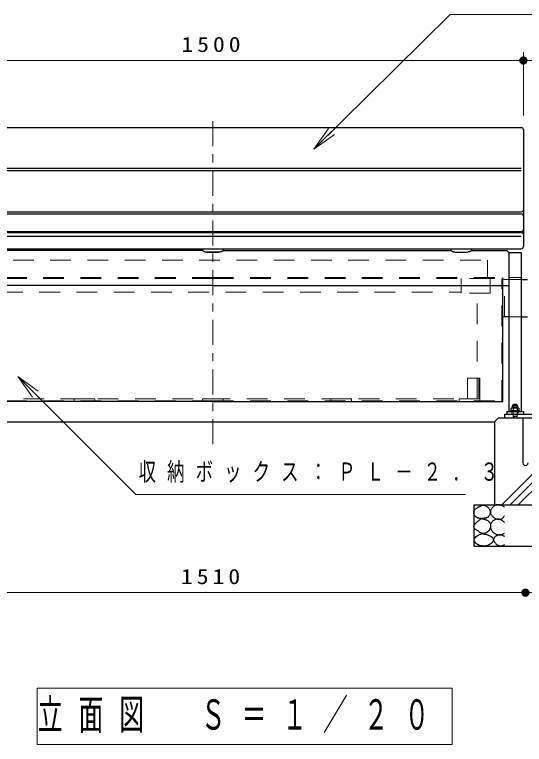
# Model space of a CAD drawing. Units: millimetres on the paper, scale 1:20. Extents: x -365 to 27, y 0 to 257.
# Drawn here: x -304.9 to -243.3, y 69.2 to 157.3 of the extents above; entities that cross this region are included whole.
import ezdxf

# ---------------------------------------------------------------- set-up
doc = ezdxf.new("R2010")
doc.units = ezdxf.units.MM
doc.linetypes.add('USER1', pattern=[4.5, 2.5, -2])
doc.linetypes.add('USER2', pattern=[6, 3, -1, 1, -1])
doc.layers.add('1_20', color=7, linetype='Continuous', lineweight=25)
doc.styles.add('ＭＳ ゴシック', font='')
doc.styles.get('ＭＳ ゴシック').set_extended_font_data('MS Gothic')

# ---------------------------------------------------------------- blocks, each defined once
blk = doc.blocks.new('filled_dot')
at = {"color": 0, "linetype": 'Continuous', "lineweight": -2, "const_width": 1.25}
blk.add_lwpolyline([(-0.625, 0, 1), (0.625, 0, 1)], format="xyb", close=True, dxfattribs=at)

msp = doc.modelspace()

# ---------------------------------------------------------------- linework, layer by layer
at = {"layer": '1_20', "lineweight": 13}
for p, q in [((-243.407, 145.163), (-243.407, 152.808)), ((-243.407, 145.163), (-243.407, 152.808)), ((-321.407, 151.808), (-240.407, 151.808)), ((-246.407, 151.808), (-235.657, 151.808)), ((-268.722, 141.114), (-266.937, 143.577)), ((-268.722, 141.114), (-266.586, 143.221)), ((-266.235, 142.865), (-268.722, 141.114)), ((-302.707, 111.163), (-304.475, 113.638)), ((-304.475, 113.638), (-302, 111.87)), ((-304.475, 113.638), (-302.354, 111.517)), ((-246.002, 98.162), (-239.407, 104.756)), ((-245.012, 98.162), (-239.407, 103.766)), ((-244.022, 98.162), (-239.407, 102.777)), ((-240.157, 87.552), (-321.657, 87.552)), ((-302.133, 76.033), (-302.133, 69.227)), ((-251.993, 76.033), (-302.133, 76.033)), ((-251.993, 69.227), (-251.993, 76.033)), ((-302.133, 69.227), (-251.993, 69.227))]:
    msp.add_line(p, q, dxfattribs=at)
at = {"layer": '1_20', "linetype": 'USER2', "lineweight": 13}
msp.add_line((-280.907, 105.482), (-280.907, 145.465), dxfattribs=at)
at = {"layer": '1_20'}
for p, q in [((-318.157, 143.701), (-243.657, 143.701)), ((-243.407, 143.451), (-243.407, 133.03)), ((-318.157, 138.804), (-243.657, 138.804)), ((-318.157, 138.527), (-243.657, 138.527)), ((-318.157, 133.544), (-243.657, 133.544)), ((-318.157, 133.28), (-243.657, 133.28)), ((-243.407, 133.03), (-243.407, 130.788)), ((-318.157, 131.148), (-243.657, 131.148)), ((-318.157, 131.038), (-243.657, 131.038)), ((-318.157, 130.575), (-243.657, 130.575)), ((-243.407, 130.788), (-243.407, 129.331)), ((-318.157, 129.081), (-243.657, 129.081)), ((-282.142, 128.87), (-309.672, 128.87)), ((-282.157, 128.93), (-282.157, 129.081)), ((-280.157, 128.68), (-281.657, 128.68)), ((-281.657, 128.68), (-280.157, 128.68)), ((-279.672, 128.87), (-252.142, 128.87)), ((-279.657, 128.93), (-279.657, 129.081)), ((-251.657, 128.68), (-250.157, 128.68)), ((-249.672, 128.87), (-245.407, 128.87)), ((-245.157, 128.62), (-245.407, 128.87)), ((-245.157, 128.62), (-245.157, 124.82)), ((-245.157, 128.612), (-243.657, 128.612)), ((-245.157, 128.487), (-245.157, 109.412)), ((-243.657, 128.612), (-243.657, 109.412)), ((-243.657, 125.362), (-242.907, 125.362)), ((-280.907, 124.62), (-316.657, 124.62)), ((-280.907, 124.62), (-245.157, 124.62)), ((-245.157, 120.862), (-245.907, 120.862)), ((-243.657, 120.862), (-242.907, 120.862)), ((-245.407, 109.412), (-243.407, 109.412)), ((-245.407, 109.412), (-245.407, 109.112)), ((-244.932, 109.412), (-244.932, 109.512)), ((-244.932, 109.512), (-243.882, 109.512)), ((-244.932, 109.412), (-243.882, 109.412)), ((-244.831, 109.837), (-244.897, 109.799)), ((-244.897, 109.55), (-244.897, 109.799)), ((-244.831, 109.512), (-244.897, 109.55)), ((-243.983, 109.837), (-244.831, 109.837)), ((-243.983, 109.512), (-244.831, 109.512)), ((-244.07, 109.912), (-244.745, 109.912)), ((-244.652, 109.799), (-244.652, 109.55)), ((-244.162, 109.799), (-244.162, 109.55)), ((-243.983, 109.837), (-243.917, 109.799)), ((-243.983, 109.512), (-243.917, 109.55)), ((-243.917, 109.55), (-243.917, 109.799)), ((-243.882, 109.512), (-243.882, 109.412)), ((-243.407, 109.412), (-243.407, 109.112)), ((-246.407, 108.662), (-239.907, 108.662)), ((-245.407, 109.112), (-243.407, 109.112)), ((-243.475, 108.662), (-243.475, 103.23)), ((-314.907, 108.162), (-246.907, 108.162)), ((-246.907, 108.162), (-246.907, 98.162)), ((-249.407, 98.162), (-236.907, 98.162)), ((-249.407, 98.162), (-249.407, 93.162)), ((-249.407, 93.162), (-236.907, 93.162))]:
    msp.add_line(p, q, dxfattribs=at)
at = {"layer": '1_20', "linetype": 'USER1', "lineweight": 13}
for p, q in [((-314.057, 127.702), (-247.757, 127.702)), ((-247.757, 125.502), (-247.757, 127.702)), ((-250.932, 125.502), (-250.932, 123.702)), ((-247.432, 125.502), (-250.932, 125.502)), ((-247.432, 125.502), (-247.432, 123.702)), ((-245.907, 125.612), (-245.907, 124.62)), ((-245.157, 125.612), (-243.657, 125.612)), ((-310.882, 123.852), (-250.932, 123.852)), ((-247.432, 123.702), (-250.932, 123.702)), ((-249.007, 110.952), (-249.007, 123.702)), ((-312.807, 110.952), (-249.007, 110.952)), ((-244.782, 109.412), (-244.782, 109.112)), ((-244.032, 109.412), (-244.032, 109.112))]:
    msp.add_line(p, q, dxfattribs=at)
at = {"layer": '1_20', "color": 4, "linetype": 'USER1', "lineweight": 13}
for p, q in [((-280.907, 125.612), (-315.907, 125.612)), ((-280.907, 125.497), (-315.792, 125.497)), ((-280.907, 125.612), (-245.907, 125.612)), ((-280.907, 125.497), (-246.022, 125.497)), ((-246.907, 125.497), (-246.907, 125.612)), ((-246.022, 110.727), (-246.022, 125.497)), ((-245.907, 125.362), (-239.907, 125.362)), ((-245.682, 120.862), (-245.682, 125.362)), ((-245.907, 120.862), (-239.907, 120.862)), ((-250.157, 113.452), (-248.657, 113.452)), ((-250.157, 110.952), (-250.157, 113.452)), ((-248.807, 110.952), (-248.807, 113.452)), ((-248.657, 110.952), (-248.657, 113.452)), ((-280.907, 110.727), (-315.792, 110.727)), ((-295.157, 110.952), (-297.657, 110.952)), ((-297.657, 110.952), (-297.657, 110.727)), ((-295.157, 110.952), (-295.157, 110.727)), ((-280.907, 110.952), (-282.157, 110.952)), ((-282.157, 110.952), (-282.157, 110.727)), ((-280.907, 110.952), (-279.657, 110.952)), ((-280.907, 110.727), (-246.022, 110.727)), ((-279.657, 110.952), (-279.657, 110.727)), ((-266.657, 110.952), (-264.157, 110.952)), ((-266.657, 110.952), (-266.657, 110.727)), ((-264.157, 110.952), (-264.157, 110.727)), ((-251.157, 110.952), (-248.657, 110.952)), ((-251.157, 110.952), (-251.157, 110.727)), ((-248.657, 110.952), (-248.657, 110.727)), ((-246.907, 110.612), (-246.907, 110.727))]:
    msp.add_line(p, q, dxfattribs=at)
at = {"layer": '1_20', "color": 4}
for p, q in [((-245.907, 110.612), (-245.907, 124.62)), ((-280.907, 110.612), (-315.907, 110.612)), ((-280.907, 110.612), (-245.907, 110.612))]:
    msp.add_line(p, q, dxfattribs=at)
at = {"layer": '1_20', "color": 2, "linetype": 'USER1', "lineweight": 13}
for p, q in [((-244.657, 110.012), (-244.557, 110.112)), ((-244.657, 108.712), (-244.657, 110.012)), ((-244.557, 110.112), (-244.257, 110.112)), ((-244.157, 110.012), (-244.257, 110.112)), ((-244.157, 108.712), (-244.157, 110.012))]:
    msp.add_line(p, q, dxfattribs=at)
at = {"layer": '1_20', "color": 70}
msp.add_line((-246.407, 108.662), (-246.907, 108.162), dxfattribs=at)
at = {"layer": '1_20', "color": 2}
for p, q in [((-245.657, 109.112), (-244.657, 109.112)), ((-245.657, 108.662), (-245.657, 109.112)), ((-245.657, 108.662), (-240.157, 108.662)), ((-244.657, 108.862), (-244.157, 108.862)), ((-244.157, 109.112), (-241.457, 109.112))]:
    msp.add_line(p, q, dxfattribs=at)
at = {"layer": '1_20', "color": 2, "lineweight": 13}
msp.add_line((-244.5, 108.662), (-244.5, 108.862), dxfattribs=at)
at = {"layer": '1_20', "lineweight": 13}
for points in [[(-268.722, 141.114), (-252.258, 157.349), (-219.38, 157.349)], [(-304.475, 113.638), (-290.225, 99.388), (-250.41, 99.388)]]:
    msp.add_lwpolyline(points, dxfattribs=at)
at = {"layer": '1_20'}
for points in [[(-282.157, 128.93), (-282.151, 128.891), (-282.133, 128.853), (-282.103, 128.817), (-282.062, 128.784), (-282.011, 128.754), (-281.951, 128.728), (-281.884, 128.708), (-281.812, 128.693), (-281.735, 128.684), (-281.657, 128.68)], [(-282.157, 128.93), (-282.151, 128.891), (-282.133, 128.853), (-282.103, 128.817), (-282.062, 128.784), (-282.011, 128.754), (-281.951, 128.728), (-281.884, 128.708), (-281.812, 128.693), (-281.735, 128.684), (-281.657, 128.68)], [(-279.657, 128.93), (-279.663, 128.891), (-279.681, 128.853), (-279.712, 128.817), (-279.752, 128.784), (-279.803, 128.754), (-279.863, 128.728), (-279.93, 128.708), (-280.002, 128.693), (-280.079, 128.684), (-280.157, 128.68)], [(-279.657, 128.93), (-279.663, 128.891), (-279.681, 128.853), (-279.712, 128.817), (-279.752, 128.784), (-279.803, 128.754), (-279.863, 128.728), (-279.93, 128.708), (-280.002, 128.693), (-280.079, 128.684), (-280.157, 128.68)], [(-252.157, 128.93), (-252.151, 128.891), (-252.133, 128.853), (-252.103, 128.817), (-252.062, 128.784), (-252.011, 128.754), (-251.951, 128.728), (-251.884, 128.708), (-251.812, 128.693), (-251.735, 128.684), (-251.657, 128.68)], [(-249.657, 128.93), (-249.663, 128.891), (-249.681, 128.853), (-249.712, 128.817), (-249.752, 128.784), (-249.803, 128.754), (-249.863, 128.728), (-249.93, 128.708), (-250.002, 128.693), (-250.079, 128.684), (-250.157, 128.68)]]:
    msp.add_lwpolyline(points, dxfattribs=at)
for centre, radius, start, end in [((-243.657, 143.451), 0.25, 0, 90), ((-243.657, 133.794), 0.25, 270, 0), ((-243.657, 133.03), 0.25, 0, 90), ((-243.657, 131.398), 0.25, 270, 0), ((-243.657, 130.788), 0.25, 0, 90), ((-243.657, 129.331), 0.25, 270, 0), ((-244.407, 109.912), 0.375, 0.00001, 180), ((-244.831, 109.394), 0.443, 66.13495, 89.99996), ((-244.831, 109.955), 0.443, 270.00003, 293.86506), ((-244.745, 109.837), 0.075, 90, 180), ((-244.407, 109.026), 0.811, 72.41195, 107.58808), ((-244.407, 110.323), 0.811, 252.41194, 287.58807), ((-243.983, 109.394), 0.443, 90.00002, 113.86508), ((-243.983, 109.955), 0.443, 246.13494, 270), ((-244.07, 109.837), 0.075, 0, 90), ((-243.157, 103.23), 0.318, 179.99998, 0.00001)]:
    msp.add_arc(centre, radius, start, end, dxfattribs=at)
at = {"layer": '1_20', "linetype": 'USER1', "lineweight": 13}
msp.add_arc((-244.407, 109.912), 0.325, 0.00001, 180, dxfattribs=at)
at = {"layer": '1_20'}
for points, knots in [([(-248.285, 98.132), (-248.33, 98.118), (-248.375, 98.104), (-248.42, 98.088), (-248.464, 98.071), (-248.507, 98.052), (-248.55, 98.033), (-248.593, 98.013), (-248.636, 97.992), (-248.678, 97.97), (-248.719, 97.948), (-248.761, 97.924), (-248.802, 97.901), (-248.843, 97.877), (-248.883, 97.853), (-248.923, 97.828), (-248.964, 97.803), (-249.004, 97.779), (-249.043, 97.752), (-249.083, 97.726), (-249.122, 97.699), (-249.159, 97.67), (-249.195, 97.64), (-249.232, 97.609), (-249.264, 97.575), (-249.296, 97.54), (-249.327, 97.503), (-249.35, 97.462), (-249.372, 97.421), (-249.391, 97.376), (-249.4, 97.33), (-249.409, 97.284), (-249.408, 97.235), (-249.404, 97.189), (-249.399, 97.142), (-249.387, 97.095), (-249.373, 97.05), (-249.358, 97.006), (-249.338, 96.962), (-249.316, 96.921), (-249.294, 96.879), (-249.267, 96.839), (-249.238, 96.802), (-249.209, 96.765), (-249.177, 96.729), (-249.142, 96.698), (-249.106, 96.667), (-249.067, 96.639), (-249.026, 96.616), (-248.985, 96.593), (-248.941, 96.575), (-248.896, 96.561), (-248.851, 96.547), (-248.804, 96.537), (-248.757, 96.53), (-248.711, 96.523), (-248.663, 96.52), (-248.616, 96.517), (-248.569, 96.514), (-248.522, 96.514), (-248.474, 96.514), (-248.427, 96.514), (-248.38, 96.516), (-248.332, 96.517), (-248.285, 96.518), (-248.238, 96.519), (-248.191, 96.522), (-248.143, 96.525), (-248.096, 96.528), (-248.049, 96.534), (-248.002, 96.541), (-247.955, 96.548), (-247.91, 96.56), (-247.864, 96.572), (-247.818, 96.587), (-247.776, 96.607), (-247.734, 96.628), (-247.693, 96.653), (-247.657, 96.683), (-247.621, 96.713), (-247.589, 96.749), (-247.561, 96.787), (-247.533, 96.825), (-247.509, 96.867), (-247.49, 96.91), (-247.47, 96.952), (-247.454, 96.997), (-247.442, 97.043), (-247.429, 97.088), (-247.421, 97.136), (-247.417, 97.182), (-247.413, 97.229), (-247.412, 97.277), (-247.417, 97.324), (-247.421, 97.371), (-247.43, 97.418), (-247.443, 97.464), (-247.455, 97.509), (-247.472, 97.554), (-247.493, 97.596), (-247.513, 97.638), (-247.538, 97.68), (-247.565, 97.718), (-247.592, 97.756), (-247.624, 97.793), (-247.657, 97.826), (-247.69, 97.859), (-247.727, 97.89), (-247.765, 97.918), (-247.803, 97.946), (-247.843, 97.972), (-247.884, 97.994), (-247.925, 98.017), (-247.969, 98.038), (-248.012, 98.055), (-248.056, 98.073), (-248.101, 98.088), (-248.146, 98.101), (-248.192, 98.114), (-248.238, 98.123), (-248.285, 98.132)], [0, 0, 0, 0, 1, 1, 1, 2, 2, 2, 3, 3, 3, 4, 4, 4, 5, 5, 5, 6, 6, 6, 7, 7, 7, 8, 8, 8, 9, 9, 9, 10, 10, 10, 11, 11, 11, 12, 12, 12, 13, 13, 13, 14, 14, 14, 15, 15, 15, 16, 16, 16, 17, 17, 17, 18, 18, 18, 19, 19, 19, 20, 20, 20, 21, 21, 21, 22, 22, 22, 23, 23, 23, 24, 24, 24, 25, 25, 25, 26, 26, 26, 27, 27, 27, 28, 28, 28, 29, 29, 29, 30, 30, 30, 31, 31, 31, 32, 32, 32, 33, 33, 33, 34, 34, 34, 35, 35, 35, 36, 36, 36, 37, 37, 37, 38, 38, 38, 39, 39, 39, 40, 40, 40, 40]), ([(-245.687, 97.847), (-245.726, 97.879), (-245.766, 97.911), (-245.808, 97.94), (-245.85, 97.969), (-245.894, 97.997), (-245.939, 98.021), (-245.983, 98.045), (-246.03, 98.068), (-246.077, 98.087), (-246.124, 98.106), (-246.173, 98.123), (-246.222, 98.136), (-246.271, 98.149), (-246.322, 98.159), (-246.373, 98.164), (-246.423, 98.169), (-246.475, 98.17), (-246.526, 98.165), (-246.576, 98.161), (-246.627, 98.151), (-246.676, 98.137), (-246.725, 98.123), (-246.773, 98.103), (-246.818, 98.08), (-246.864, 98.058), (-246.908, 98.031), (-246.95, 98.002), (-246.991, 97.972), (-247.031, 97.94), (-247.069, 97.905), (-247.107, 97.871), (-247.143, 97.834), (-247.176, 97.796), (-247.209, 97.757), (-247.24, 97.716), (-247.268, 97.673), (-247.296, 97.63), (-247.321, 97.585), (-247.341, 97.539), (-247.361, 97.492), (-247.378, 97.443), (-247.387, 97.393), (-247.396, 97.343), (-247.4, 97.291), (-247.396, 97.24), (-247.391, 97.19), (-247.378, 97.139), (-247.361, 97.091), (-247.344, 97.044), (-247.32, 96.998), (-247.293, 96.954), (-247.267, 96.911), (-247.235, 96.87), (-247.202, 96.831), (-247.168, 96.793), (-247.132, 96.757), (-247.093, 96.723), (-247.055, 96.689), (-247.015, 96.658), (-246.973, 96.629), (-246.931, 96.6), (-246.887, 96.573), (-246.842, 96.548), (-246.797, 96.524), (-246.751, 96.502), (-246.704, 96.483), (-246.657, 96.463), (-246.608, 96.446), (-246.559, 96.434), (-246.509, 96.421), (-246.459, 96.411), (-246.408, 96.406), (-246.358, 96.401), (-246.305, 96.399), (-246.255, 96.405), (-246.205, 96.41), (-246.153, 96.42), (-246.106, 96.438), (-246.058, 96.455), (-246.012, 96.48), (-245.971, 96.509), (-245.929, 96.538), (-245.891, 96.574), (-245.856, 96.611), (-245.822, 96.648), (-245.791, 96.689), (-245.762, 96.732), (-245.734, 96.774), (-245.71, 96.819), (-245.687, 96.865)], [0, 0, 0, 0, 1, 1, 1, 2, 2, 2, 3, 3, 3, 4, 4, 4, 5, 5, 5, 6, 6, 6, 7, 7, 7, 8, 8, 8, 9, 9, 9, 10, 10, 10, 11, 11, 11, 12, 12, 12, 13, 13, 13, 14, 14, 14, 15, 15, 15, 16, 16, 16, 17, 17, 17, 18, 18, 18, 19, 19, 19, 20, 20, 20, 21, 21, 21, 22, 22, 22, 23, 23, 23, 24, 24, 24, 25, 25, 25, 26, 26, 26, 27, 27, 27, 28, 28, 28, 29, 29, 29, 30, 30, 30, 30]), ([(-248.412, 96.485), (-248.462, 96.462), (-248.513, 96.439), (-248.561, 96.412), (-248.61, 96.386), (-248.657, 96.357), (-248.703, 96.326), (-248.749, 96.296), (-248.794, 96.263), (-248.838, 96.229), (-248.881, 96.195), (-248.924, 96.159), (-248.965, 96.123), (-249.007, 96.086), (-249.048, 96.049), (-249.088, 96.01), (-249.127, 95.972), (-249.166, 95.932), (-249.202, 95.89), (-249.238, 95.848), (-249.274, 95.805), (-249.304, 95.759), (-249.333, 95.712), (-249.364, 95.663), (-249.379, 95.611), (-249.394, 95.56), (-249.404, 95.499), (-249.392, 95.448), (-249.381, 95.397), (-249.345, 95.347), (-249.311, 95.305), (-249.277, 95.263), (-249.231, 95.229), (-249.187, 95.195), (-249.144, 95.16), (-249.097, 95.131), (-249.051, 95.1), (-249.005, 95.069), (-248.957, 95.041), (-248.911, 95.011), (-248.864, 94.981), (-248.818, 94.95), (-248.772, 94.92), (-248.726, 94.889), (-248.68, 94.858), (-248.633, 94.829), (-248.585, 94.801), (-248.538, 94.772), (-248.487, 94.749), (-248.437, 94.726), (-248.385, 94.704), (-248.331, 94.692), (-248.278, 94.681), (-248.221, 94.676), (-248.166, 94.68), (-248.112, 94.685), (-248.057, 94.699), (-248.005, 94.718), (-247.953, 94.736), (-247.903, 94.762), (-247.856, 94.791), (-247.809, 94.819), (-247.764, 94.853), (-247.723, 94.89), (-247.681, 94.926), (-247.642, 94.966), (-247.607, 95.008), (-247.572, 95.051), (-247.539, 95.096), (-247.511, 95.144), (-247.483, 95.191), (-247.459, 95.242), (-247.439, 95.293), (-247.419, 95.344), (-247.402, 95.398), (-247.391, 95.452), (-247.38, 95.506), (-247.373, 95.562), (-247.372, 95.617), (-247.371, 95.672), (-247.374, 95.728), (-247.385, 95.782), (-247.395, 95.836), (-247.411, 95.891), (-247.435, 95.94), (-247.458, 95.99), (-247.489, 96.037), (-247.524, 96.08), (-247.559, 96.122), (-247.6, 96.16), (-247.643, 96.195), (-247.686, 96.229), (-247.734, 96.259), (-247.781, 96.287), (-247.829, 96.314), (-247.88, 96.338), (-247.931, 96.359), (-247.982, 96.381), (-248.034, 96.399), (-248.087, 96.415), (-248.14, 96.431), (-248.194, 96.445), (-248.248, 96.457), (-248.302, 96.468), (-248.357, 96.476), (-248.412, 96.485)], [0, 0, 0, 0, 1, 1, 1, 2, 2, 2, 3, 3, 3, 4, 4, 4, 5, 5, 5, 6, 6, 6, 7, 7, 7, 8, 8, 8, 9, 9, 9, 10, 10, 10, 11, 11, 11, 12, 12, 12, 13, 13, 13, 14, 14, 14, 15, 15, 15, 16, 16, 16, 17, 17, 17, 18, 18, 18, 19, 19, 19, 20, 20, 20, 21, 21, 21, 22, 22, 22, 23, 23, 23, 24, 24, 24, 25, 25, 25, 26, 26, 26, 27, 27, 27, 28, 28, 28, 29, 29, 29, 30, 30, 30, 31, 31, 31, 32, 32, 32, 33, 33, 33, 34, 34, 34, 35, 35, 35, 35]), ([(-245.703, 96.041), (-245.738, 96.077), (-245.774, 96.114), (-245.813, 96.147), (-245.851, 96.181), (-245.891, 96.213), (-245.933, 96.242), (-245.975, 96.271), (-246.019, 96.298), (-246.064, 96.322), (-246.109, 96.346), (-246.155, 96.367), (-246.203, 96.384), (-246.251, 96.402), (-246.301, 96.416), (-246.351, 96.425), (-246.401, 96.434), (-246.452, 96.438), (-246.503, 96.437), (-246.554, 96.436), (-246.605, 96.43), (-246.655, 96.419), (-246.705, 96.409), (-246.754, 96.393), (-246.801, 96.374), (-246.848, 96.355), (-246.894, 96.331), (-246.937, 96.305), (-246.981, 96.278), (-247.023, 96.248), (-247.061, 96.215), (-247.1, 96.182), (-247.137, 96.146), (-247.17, 96.107), (-247.203, 96.069), (-247.234, 96.027), (-247.261, 95.984), (-247.288, 95.941), (-247.312, 95.896), (-247.332, 95.849), (-247.351, 95.802), (-247.368, 95.753), (-247.379, 95.703), (-247.39, 95.654), (-247.397, 95.602), (-247.398, 95.552), (-247.398, 95.501), (-247.394, 95.449), (-247.384, 95.399), (-247.375, 95.349), (-247.359, 95.3), (-247.341, 95.253), (-247.323, 95.205), (-247.3, 95.159), (-247.274, 95.115), (-247.249, 95.071), (-247.219, 95.029), (-247.188, 94.989), (-247.157, 94.948), (-247.122, 94.91), (-247.086, 94.874), (-247.051, 94.838), (-247.012, 94.804), (-246.972, 94.772), (-246.933, 94.74), (-246.891, 94.711), (-246.847, 94.684), (-246.804, 94.657), (-246.759, 94.632), (-246.713, 94.611), (-246.666, 94.59), (-246.619, 94.571), (-246.57, 94.556), (-246.521, 94.542), (-246.471, 94.53), (-246.421, 94.523), (-246.37, 94.516), (-246.319, 94.513), (-246.268, 94.514), (-246.217, 94.516), (-246.166, 94.523), (-246.116, 94.533), (-246.066, 94.544), (-246.017, 94.56), (-245.97, 94.578), (-245.922, 94.596), (-245.876, 94.619), (-245.831, 94.644), (-245.787, 94.668), (-245.745, 94.697), (-245.703, 94.726)], [0, 0, 0, 0, 1, 1, 1, 2, 2, 2, 3, 3, 3, 4, 4, 4, 5, 5, 5, 6, 6, 6, 7, 7, 7, 8, 8, 8, 9, 9, 9, 10, 10, 10, 11, 11, 11, 12, 12, 12, 13, 13, 13, 14, 14, 14, 15, 15, 15, 16, 16, 16, 17, 17, 17, 18, 18, 18, 19, 19, 19, 20, 20, 20, 21, 21, 21, 22, 22, 22, 23, 23, 23, 24, 24, 24, 25, 25, 25, 26, 26, 26, 27, 27, 27, 28, 28, 28, 29, 29, 29, 30, 30, 30, 30]), ([(-248.453, 94.688), (-248.542, 94.645), (-248.632, 94.602), (-248.72, 94.554), (-248.807, 94.506), (-248.894, 94.458), (-248.975, 94.401), (-249.056, 94.344), (-249.143, 94.286), (-249.206, 94.212), (-249.27, 94.139), (-249.343, 94.049), (-249.357, 93.959), (-249.371, 93.87), (-249.334, 93.759), (-249.289, 93.676), (-249.243, 93.594), (-249.159, 93.524), (-249.082, 93.463), (-249.004, 93.403), (-248.914, 93.354), (-248.825, 93.312), (-248.735, 93.271), (-248.639, 93.238), (-248.543, 93.214), (-248.447, 93.19), (-248.347, 93.173), (-248.249, 93.169), (-248.15, 93.164), (-248.049, 93.169), (-247.951, 93.186), (-247.854, 93.203), (-247.757, 93.233), (-247.666, 93.271), (-247.575, 93.309), (-247.485, 93.357), (-247.404, 93.414), (-247.323, 93.471), (-247.243, 93.535), (-247.181, 93.611), (-247.119, 93.687), (-247.05, 93.778), (-247.034, 93.868), (-247.019, 93.958), (-247.041, 94.072), (-247.088, 94.151), (-247.135, 94.229), (-247.233, 94.288), (-247.316, 94.34), (-247.399, 94.393), (-247.494, 94.429), (-247.586, 94.465), (-247.679, 94.502), (-247.774, 94.531), (-247.87, 94.558), (-247.966, 94.586), (-248.063, 94.609), (-248.16, 94.63), (-248.257, 94.652), (-248.355, 94.67), (-248.453, 94.688)], [0, 0, 0, 0, 1, 1, 1, 2, 2, 2, 3, 3, 3, 4, 4, 4, 5, 5, 5, 6, 6, 6, 7, 7, 7, 8, 8, 8, 9, 9, 9, 10, 10, 10, 11, 11, 11, 12, 12, 12, 13, 13, 13, 14, 14, 14, 15, 15, 15, 16, 16, 16, 17, 17, 17, 18, 18, 18, 19, 19, 19, 20, 20, 20, 20]), ([(-245.687, 94.314), (-245.724, 94.339), (-245.761, 94.364), (-245.8, 94.386), (-245.839, 94.408), (-245.879, 94.43), (-245.92, 94.448), (-245.961, 94.465), (-246.003, 94.482), (-246.046, 94.494), (-246.089, 94.506), (-246.133, 94.516), (-246.177, 94.521), (-246.222, 94.526), (-246.267, 94.527), (-246.312, 94.524), (-246.356, 94.521), (-246.401, 94.513), (-246.444, 94.502), (-246.487, 94.491), (-246.53, 94.476), (-246.571, 94.458), (-246.612, 94.441), (-246.652, 94.42), (-246.69, 94.396), (-246.728, 94.373), (-246.765, 94.347), (-246.799, 94.318), (-246.833, 94.289), (-246.866, 94.257), (-246.894, 94.222), (-246.921, 94.187), (-246.948, 94.149), (-246.966, 94.109), (-246.983, 94.069), (-246.997, 94.024), (-247.001, 93.98), (-247.004, 93.936), (-246.997, 93.89), (-246.986, 93.847), (-246.975, 93.804), (-246.955, 93.763), (-246.934, 93.723), (-246.913, 93.684), (-246.887, 93.647), (-246.861, 93.611), (-246.834, 93.575), (-246.804, 93.541), (-246.773, 93.509), (-246.742, 93.477), (-246.709, 93.446), (-246.675, 93.417), (-246.641, 93.388), (-246.604, 93.361), (-246.567, 93.337), (-246.529, 93.313), (-246.49, 93.291), (-246.449, 93.273), (-246.408, 93.254), (-246.366, 93.238), (-246.323, 93.227), (-246.28, 93.216), (-246.235, 93.208), (-246.19, 93.205), (-246.146, 93.202), (-246.1, 93.204), (-246.056, 93.21), (-246.012, 93.216), (-245.968, 93.228), (-245.926, 93.242), (-245.883, 93.256), (-245.842, 93.275), (-245.802, 93.295), (-245.762, 93.315), (-245.725, 93.339), (-245.687, 93.364)], [0, 0, 0, 0, 1, 1, 1, 2, 2, 2, 3, 3, 3, 4, 4, 4, 5, 5, 5, 6, 6, 6, 7, 7, 7, 8, 8, 8, 9, 9, 9, 10, 10, 10, 11, 11, 11, 12, 12, 12, 13, 13, 13, 14, 14, 14, 15, 15, 15, 16, 16, 16, 17, 17, 17, 18, 18, 18, 19, 19, 19, 20, 20, 20, 21, 21, 21, 22, 22, 22, 23, 23, 23, 24, 24, 24, 25, 25, 25, 25])]:
    msp.add_open_spline(points, degree=3, knots=knots, dxfattribs=at)

# ---------------------------------------------------------------- block references
at = {"layer": '1_20', "lineweight": 13, "xscale": 0.4, "yscale": 0.4}
for p in [(-243.407, 151.808), (-243.157, 87.552)]:
    msp.add_blockref('filled_dot', p, dxfattribs=at)
at = {"layer": '1_20', "lineweight": 13, "xscale": 0.4, "yscale": 0.4, "rotation": 180}
msp.add_blockref('filled_dot', (-243.407, 151.808), dxfattribs=at)

# ---------------------------------------------------------------- texts
at = {"layer": '1_20', "style": 'ＭＳ ゴシック'}
for s, insert, char_height, attachment_point in [('\\T1.33;\\W1.15;1500', (-280.907, 152.808), 1.833, 8), ('\\T1.64;\\W0.7;収納ボックス：ＰＬ－２．３', (-289.884, 102.038), 2.199, 4), ('\\T1.33;\\W1.15;1510', (-280.96, 88.552), 1.833, 8), ('\\T1.64;\\W0.6;立面図\u3000Ｓ＝１／２０', (-302.063, 72.63), 3.666, 4)]:
    msp.add_mtext(s, dxfattribs=dict(at, insert=insert, char_height=char_height, attachment_point=attachment_point))

doc.saveas('drawing.dxf')
